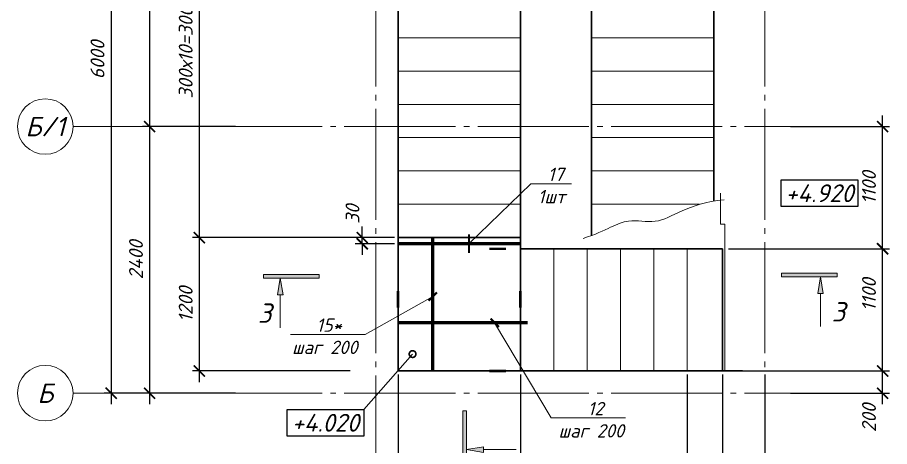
# Model space of a CAD drawing. Header units: millimetres. Extents: x -79646 to 95064, y -231229 to -58107.
# Drawn here: x 20936 to 28782, y -226499 to -222637 of the extents above; entities that cross this region are included whole.
import ezdxf
from ezdxf import colors
from ezdxf.entities.mleader import LeaderData, LeaderLine
from ezdxf.enums import TextEntityAlignment as Align
from ezdxf.math import Vec2, Vec3

# ---------------------------------------------------------------- set-up
doc = ezdxf.new("R2010")
doc.units = ezdxf.units.MM
doc.header["$PDMODE"] = 3
doc.linetypes.add('GOST2.303 5', pattern=[24, 20, -1.5, 1, -1.5])
doc.linetypes.add('HIDDEN', pattern=[0.375, 0.25, -0.125])
doc.layers.get('0').update_dxf_attribs({"lineweight": 5})
doc.layers.get('Defpoints').update_dxf_attribs({"lineweight": 0})
for name, color, linetype, lineweight in [('!!!Металл', 7, 'Continuous', 15), ('#Dimensions', 7, 'Continuous', 9), ('#Арматура', 152, 'Continuous', 30), ('#Бетон вид', 22, 'Continuous', 18), ('#Бетон разрез', 22, 'Continuous', 30), ('#Выноски', 7, 'Continuous', 15), ('#Оси', 7, 'Continuous', 9)]:
    doc.layers.add(name, color=color, linetype=linetype, lineweight=lineweight)
doc.layers.add('Текст', color=7, linetype='Continuous')
doc.styles.add('ESKDW', font='eskdw.shx', dxfattribs={"oblique": 15})
doc.styles.add('STEP PR', font='isocpeui.ttf')
doc.dimstyles.new('SPDS', dxfattribs={"dimscale": 50, "dimtxt": 2.5, "dimasz": 2, "dimexe": 1.25, "dimexo": 0.625, "dimtad": 1, "dimdec": 0, "dimrnd": 0.001, "dimtxsty": 'ESKDW', "dimblk": 'ARCHTICK', "dimcen": 2.5, "dimdle": 2, "dimclrd": 256, "dimclre": 256, "dimclrt": 7, "dimadec": 0, "dimazin": 2, "dimtfac": 0.75, "dimtdec": 0, "dimtmove": 1, "dimatfit": 3, "dimfxl": 1, "dimtolj": 1, "dimarcsym": 1})

# ---------------------------------------------------------------- blocks, each defined once
blk = doc.blocks.new('_ArchTick')
at = {"color": 0, "linetype": 'ByBlock', "const_width": 0.15}
blk.add_lwpolyline([(-0.5, -0.5), (0.5, 0.5)], dxfattribs=at)
blk = doc.blocks.new('*D951')
at = {"layer": '#Dimensions', "lineweight": -2, "transparency": 16777216}
for p, q in [((21778.7, -219919.2), (21778.7, -226119.2)), ((22896.2, -220019.2), (21716.2, -220019.2)), ((22896.2, -226019.2), (21716.2, -226019.2))]:
    blk.add_line(p, q, dxfattribs=at)
at = {"layer": 'Defpoints', "color": 0, "lineweight": 0, "transparency": 16777216}
for p in [(22927.4, -220019.2), (21778.7, -226019.2), (22927.4, -226019.2)]:
    blk.add_point(p, dxfattribs=at)
at = {"layer": '#Dimensions', "lineweight": -2, "transparency": 16777216, "xscale": 100, "yscale": 100, "zscale": 100}
for p, rotation in [((21778.7, -220019.2), 90), ((21778.7, -226019.2), 270)]:
    blk.add_blockref('_ArchTick', p, dxfattribs=dict(at, rotation=rotation))
at = {"layer": '#Dimensions', "transparency": 16777216, "insert": (21656.2, -223019.2), "char_height": 125, "attachment_point": 5, "rotation": 90, "style": 'STEP PR'}
blk.add_mtext('\\A1;6000', dxfattribs=at)
blk = doc.blocks.new('*D952')
at = {"layer": '#Dimensions', "lineweight": -2, "transparency": 16777216}
for p, q in [((22124.8, -219919.2), (22124.8, -223719.2)), ((22896.2, -220019.2), (22062.3, -220019.2)), ((22896.2, -223619.2), (22062.3, -223619.2))]:
    blk.add_line(p, q, dxfattribs=at)
at = {"layer": 'Defpoints', "color": 0, "lineweight": 0, "transparency": 16777216}
for p in [(22927.4, -220019.2), (22124.8, -223619.2), (22927.4, -223619.2)]:
    blk.add_point(p, dxfattribs=at)
at = {"layer": '#Dimensions', "lineweight": -2, "transparency": 16777216, "xscale": 100, "yscale": 100, "zscale": 100}
for p, rotation in [((22124.8, -220019.2), 90), ((22124.8, -223619.2), 270)]:
    blk.add_blockref('_ArchTick', p, dxfattribs=dict(at, rotation=rotation))
at = {"layer": '#Dimensions', "transparency": 16777216, "insert": (22002.3, -221819.2), "char_height": 125, "attachment_point": 5, "rotation": 90, "style": 'STEP PR'}
blk.add_mtext('\\A1;3600', dxfattribs=at)
blk = doc.blocks.new('*D962')
at = {"layer": '#Dimensions', "lineweight": -2, "transparency": 16777216}
for p, q in [((22124.8, -223519.2), (22124.8, -226119.2)), ((22563.3, -223619.2), (22062.3, -223619.2)), ((22896.2, -226019.2), (22062.3, -226019.2))]:
    blk.add_line(p, q, dxfattribs=at)
at = {"layer": 'Defpoints', "color": 0, "lineweight": 0, "transparency": 16777216}
for p in [(22594.5, -223619.2), (22124.8, -226019.2), (22927.4, -226019.2)]:
    blk.add_point(p, dxfattribs=at)
at = {"layer": '#Dimensions', "lineweight": -2, "transparency": 16777216, "xscale": 100, "yscale": 100, "zscale": 100}
for p, rotation in [((22124.8, -223619.2), 90), ((22124.8, -226019.2), 270)]:
    blk.add_blockref('_ArchTick', p, dxfattribs=dict(at, rotation=rotation))
at = {"layer": '#Dimensions', "transparency": 16777216, "insert": (22002.3, -224819.2), "char_height": 125, "attachment_point": 5, "rotation": 90, "style": 'STEP PR'}
blk.add_mtext('\\A1;2400', dxfattribs=at)
blk = doc.blocks.new('*D953')
at = {"layer": '#Dimensions', "lineweight": -2, "transparency": 16777216}
for p, q in [((28719.9, -224819.2), (28719.9, -223519.2)), ((27891.7, -223619.2), (28782.4, -223619.2)), ((27331.9, -224719.2), (28782.4, -224719.2))]:
    blk.add_line(p, q, dxfattribs=at)
at = {"layer": 'Defpoints', "color": 0, "lineweight": 0, "transparency": 16777216}
for p in [(27860.5, -223619.2), (28719.9, -223619.2), (27300.7, -224719.2)]:
    blk.add_point(p, dxfattribs=at)
at = {"layer": '#Dimensions', "lineweight": -2, "transparency": 16777216, "xscale": 100, "yscale": 100, "zscale": 100}
for p, rotation in [((28719.9, -223619.2), 90), ((28719.9, -224719.2), 270)]:
    blk.add_blockref('_ArchTick', p, dxfattribs=dict(at, rotation=rotation))
at = {"layer": '#Dimensions', "transparency": 16777216, "insert": (28597.4, -224169.2), "char_height": 125, "attachment_point": 5, "rotation": 90, "style": 'STEP PR'}
blk.add_mtext('\\A1;1100', dxfattribs=at)
blk = doc.blocks.new('*D954')
at = {"layer": '#Dimensions', "lineweight": -2, "transparency": 16777216}
for p, q in [((28719.9, -225919.2), (28719.9, -224619.2)), ((27331.9, -224719.2), (28782.4, -224719.2)), ((27331.9, -225819.2), (28782.4, -225819.2))]:
    blk.add_line(p, q, dxfattribs=at)
at = {"layer": 'Defpoints', "color": 0, "lineweight": 0, "transparency": 16777216}
for p in [(27300.7, -224719.2), (28719.9, -224719.2), (27300.7, -225819.2)]:
    blk.add_point(p, dxfattribs=at)
at = {"layer": '#Dimensions', "lineweight": -2, "transparency": 16777216, "xscale": 100, "yscale": 100, "zscale": 100}
for p, rotation in [((28719.9, -224719.2), 90), ((28719.9, -225819.2), 270)]:
    blk.add_blockref('_ArchTick', p, dxfattribs=dict(at, rotation=rotation))
at = {"layer": '#Dimensions', "transparency": 16777216, "insert": (28597.4, -225132.8), "char_height": 125, "attachment_point": 5, "rotation": 90, "style": 'STEP PR'}
blk.add_mtext('\\A1;1100', dxfattribs=at)
blk = doc.blocks.new('*D955')
at = {"layer": '#Dimensions', "lineweight": -2, "transparency": 16777216}
for p, q in [((28719.9, -226119.2), (28719.9, -225719.2)), ((27331.9, -225819.2), (28782.4, -225819.2)), ((27891.7, -226019.2), (28782.4, -226019.2))]:
    blk.add_line(p, q, dxfattribs=at)
at = {"layer": 'Defpoints', "color": 0, "lineweight": 0, "transparency": 16777216}
for p in [(27300.7, -225819.2), (28719.9, -225819.2), (27860.5, -226019.2)]:
    blk.add_point(p, dxfattribs=at)
at = {"layer": '#Dimensions', "lineweight": -2, "transparency": 16777216, "xscale": 100, "yscale": 100, "zscale": 100}
for p, rotation in [((28719.9, -225819.2), 90), ((28719.9, -226019.2), 270)]:
    blk.add_blockref('_ArchTick', p, dxfattribs=dict(at, rotation=rotation))
at = {"layer": '#Dimensions', "transparency": 16777216, "insert": (28597.4, -226241.4), "char_height": 125, "attachment_point": 5, "rotation": 90, "style": 'STEP PR'}
blk.add_mtext('\\A1;200', dxfattribs=at)
blk = doc.blocks.new('*D964')
at = {"layer": '#Dimensions', "lineweight": -2, "transparency": 16777216}
for p, q in [((22572, -221519.2), (22572, -224719.2)), ((24329.2, -221619.2), (22509.5, -221619.2)), ((24329.2, -224619.2), (22509.5, -224619.2))]:
    blk.add_line(p, q, dxfattribs=at)
at = {"layer": 'Defpoints', "color": 0, "lineweight": 0, "transparency": 16777216}
for p in [(24360.5, -221619.2), (22572, -224619.2), (24360.5, -224619.2)]:
    blk.add_point(p, dxfattribs=at)
at = {"layer": '#Dimensions', "lineweight": -2, "transparency": 16777216, "xscale": 100, "yscale": 100, "zscale": 100}
for p, rotation in [((22572, -221619.2), 90), ((22572, -224619.2), 270)]:
    blk.add_blockref('_ArchTick', p, dxfattribs=dict(at, rotation=rotation))
at = {"layer": '#Dimensions', "transparency": 16777216, "insert": (22449.5, -222913.4), "char_height": 125, "attachment_point": 5, "rotation": 90, "style": 'STEP PR'}
blk.add_mtext('\\A1;300х10=3000', dxfattribs=at)
blk = doc.blocks.new('*D965')
at = {"layer": '#Dimensions', "lineweight": -2, "transparency": 16777216}
for p, q in [((22572, -224519.2), (22572, -225919.2)), ((24329.2, -224619.2), (22509.5, -224619.2)), ((23929.2, -225819.2), (22509.5, -225819.2))]:
    blk.add_line(p, q, dxfattribs=at)
at = {"layer": 'Defpoints', "color": 0, "lineweight": 0, "transparency": 16777216}
for p in [(24360.5, -224619.2), (22572, -225819.2), (23960.5, -225819.2)]:
    blk.add_point(p, dxfattribs=at)
at = {"layer": '#Dimensions', "lineweight": -2, "transparency": 16777216, "xscale": 100, "yscale": 100, "zscale": 100}
for p, rotation in [((22572, -224619.2), 90), ((22572, -225819.2), 270)]:
    blk.add_blockref('_ArchTick', p, dxfattribs=dict(at, rotation=rotation))
at = {"layer": '#Dimensions', "transparency": 16777216, "insert": (22449.5, -225219.2), "char_height": 125, "attachment_point": 5, "rotation": 90, "style": 'STEP PR'}
blk.add_mtext('\\A1;1200', dxfattribs=at)
blk = doc.blocks.new('*D968')
at = {"layer": '#Dimensions', "lineweight": -2, "transparency": 16777216}
for p, q in [((24360.5, -225850.4), (24360.5, -227227.7)), ((25460.5, -225850.4), (25460.5, -227227.7)), ((24260.5, -227165.2), (25560.5, -227165.2))]:
    blk.add_line(p, q, dxfattribs=at)
at = {"layer": 'Defpoints', "color": 0, "lineweight": 0, "transparency": 16777216}
for p in [(24360.5, -225819.2), (25460.5, -225819.2), (25460.5, -227165.2)]:
    blk.add_point(p, dxfattribs=at)
at = {"layer": '#Dimensions', "lineweight": -2, "transparency": 16777216, "xscale": 100, "yscale": 100, "zscale": 100, "rotation": 180}
blk.add_blockref('_ArchTick', (24360.5, -227165.2), dxfattribs=at)
at = {"layer": '#Dimensions', "lineweight": -2, "transparency": 16777216, "xscale": 100, "yscale": 100, "zscale": 100}
blk.add_blockref('_ArchTick', (25460.5, -227165.2), dxfattribs=at)
at = {"layer": '#Dimensions', "transparency": 16777216, "insert": (24910.5, -227042.7), "char_height": 125, "attachment_point": 5, "style": 'STEP PR'}
blk.add_mtext('\\A1;1100', dxfattribs=at)
blk = doc.blocks.new('*D969')
at = {"layer": '#Dimensions', "lineweight": -2, "transparency": 16777216}
for p, q in [((25460.5, -225850.4), (25460.5, -227227.7)), ((26960.5, -225850.4), (26960.5, -227227.7)), ((25360.5, -227165.2), (27060.5, -227165.2))]:
    blk.add_line(p, q, dxfattribs=at)
at = {"layer": 'Defpoints', "color": 0, "lineweight": 0, "transparency": 16777216}
for p in [(25460.5, -225819.2), (26960.5, -225819.2), (26960.5, -227165.2)]:
    blk.add_point(p, dxfattribs=at)
at = {"layer": '#Dimensions', "lineweight": -2, "transparency": 16777216, "xscale": 100, "yscale": 100, "zscale": 100, "rotation": 180}
blk.add_blockref('_ArchTick', (25460.5, -227165.2), dxfattribs=at)
at = {"layer": '#Dimensions', "lineweight": -2, "transparency": 16777216, "xscale": 100, "yscale": 100, "zscale": 100}
blk.add_blockref('_ArchTick', (26960.5, -227165.2), dxfattribs=at)
at = {"layer": '#Dimensions', "transparency": 16777216, "insert": (26210.5, -227042.7), "char_height": 125, "attachment_point": 5, "style": 'STEP PR'}
blk.add_mtext('\\A1;5х300=1500', dxfattribs=at)
blk = doc.blocks.new('*D970')
at = {"layer": '#Dimensions', "lineweight": -2, "transparency": 16777216}
for p, q in [((26960.5, -225850.4), (26960.5, -227227.7)), ((27280.7, -225850.4), (27280.7, -227227.7)), ((26860.5, -227165.2), (27380.7, -227165.2))]:
    blk.add_line(p, q, dxfattribs=at)
at = {"layer": 'Defpoints', "color": 0, "lineweight": 0, "transparency": 16777216}
for p in [(26960.5, -225819.2), (27280.7, -225819.2), (27280.7, -227165.2)]:
    blk.add_point(p, dxfattribs=at)
at = {"layer": '#Dimensions', "lineweight": -2, "transparency": 16777216, "xscale": 100, "yscale": 100, "zscale": 100, "rotation": 180}
blk.add_blockref('_ArchTick', (26960.5, -227165.2), dxfattribs=at)
at = {"layer": '#Dimensions', "lineweight": -2, "transparency": 16777216, "xscale": 100, "yscale": 100, "zscale": 100}
blk.add_blockref('_ArchTick', (27280.7, -227165.2), dxfattribs=at)
at = {"layer": '#Dimensions', "transparency": 16777216, "insert": (27130.6, -227042.7), "char_height": 125, "attachment_point": 5, "style": 'STEP PR'}
blk.add_mtext('\\A1;320', dxfattribs=at)
blk = doc.blocks.new('*D961')
at = {"layer": '#Dimensions', "lineweight": -2, "transparency": 16777216}
for p, q in [((27280.7, -225850.4), (27280.7, -227227.7)), ((27660.5, -225850.4), (27660.5, -227227.7)), ((27180.7, -227165.2), (27760.5, -227165.2))]:
    blk.add_line(p, q, dxfattribs=at)
at = {"layer": 'Defpoints', "color": 0, "lineweight": 0, "transparency": 16777216}
for p in [(27280.7, -225819.2), (27660.5, -225819.2), (27660.5, -227165.2)]:
    blk.add_point(p, dxfattribs=at)
at = {"layer": '#Dimensions', "lineweight": -2, "transparency": 16777216, "xscale": 100, "yscale": 100, "zscale": 100, "rotation": 180}
blk.add_blockref('_ArchTick', (27280.7, -227165.2), dxfattribs=at)
at = {"layer": '#Dimensions', "lineweight": -2, "transparency": 16777216, "xscale": 100, "yscale": 100, "zscale": 100}
blk.add_blockref('_ArchTick', (27660.5, -227165.2), dxfattribs=at)
at = {"layer": '#Dimensions', "transparency": 16777216, "insert": (27480.6, -227042.7), "char_height": 125, "attachment_point": 5, "style": 'STEP PR'}
blk.add_mtext('\\A1;380', dxfattribs=at)
blk = doc.blocks.new('_DotSmall')
at = {"color": 0, "linetype": 'ByBlock', "const_width": 0.5}
blk.add_lwpolyline([(-0.0625, 0, 1), (0.0625, 0, 1)], format="xyb", close=True, dxfattribs=at)
blk = doc.blocks.new('_None')
blk = doc.blocks.new('*U918')
at = {"const_width": 0.385}
blk.add_lwpolyline([(-0.76, -0.76), (0.76, 0.76)], dxfattribs=at)
blk = doc.blocks.new('*U944')
blk.add_lwpolyline([(16.01, 0, 0, 0, 0), (16.01, 0, 0, 0, 0), (19.52, 0, 0, 1.2, 0), (15.52, 0, 0, 0, 0), (1.52, 0, 1.2, 0, 0), (-2.48, 0, 0, 0, 0), (3.45, 0, 0, 0, 0)], format="xyseb")
at = {"color": 1, "ltscale": 100, "const_width": 0.45}
for points in [[(-2.48, 0), (-2.48, -2), (-2.48, 1)], [(19.52, 0), (19.52, -2), (19.52, 1)]]:
    blk.add_lwpolyline(points, dxfattribs=at)
blk.add_blockref('*U918', (3.76, 0))
blk = doc.blocks.new('*U973')
blk.add_lwpolyline([(4.81, 0, 0, 0, 0), (4.81, 0, 0, 0, 0), (8.32, 0, 0, 1.2, 0), (4.32, 0, 0, 0, 0), (-9.68, 0, 1.2, 0, 0), (-13.68, 0, 0, 0, 0), (-7.75, 0, 0, 0, 0)], format="xyseb")
at = {"color": 1, "ltscale": 100, "const_width": 0.45}
for points in [[(-13.68, 0), (-13.68, -2), (-13.68, 1)], [(8.32, 0), (8.32, -2), (8.32, 1)]]:
    blk.add_lwpolyline(points, dxfattribs=at)
blk.add_blockref('*U918', (-4.99, 0))
blk = doc.blocks.new('*U22')
at = {"linetype": 'ByBlock', "ltscale": 100}
h = blk.add_hatch(color=256, dxfattribs=at)
h.dxf.hatch_style = 1
h.paths.add_polyline_path([(35, 0), (-35, 0), (-35, -1000), (35, -1000)])
h = blk.add_hatch(color=256, dxfattribs=at)
h.dxf.hatch_style = 1
h.paths.add_polyline_path([(335, -750), (335, -700), (335, -650), (35, -700)])
for p, q in [((35, 0), (-35, 0)), ((-35, 0), (-35, -1000)), ((35, -1000), (35, 0)), ((35, -700), (335, -650)), ((35, -700), (335, -750)), ((335, -650), (335, -700)), ((335, -750), (335, -700)), ((-35, -1000), (35, -1000))]:
    blk.add_line(p, q, dxfattribs=at)
at = {"linetype": 'ByBlock', "ltscale": 100, "extrusion": (0, -1, 0), "elevation": 700}
blk.add_lwpolyline([(925, 0), (335, 0)], dxfattribs=at)
at = {"ltscale": 100, "style": 'STEP PR'}
blk.add_attdef('Nv', text='', height=350, dxfattribs=at).set_placement((781, -1140), align=Align.RIGHT)
blk = doc.blocks.new('*U216')
at = {"ltscale": 100}
h = blk.add_hatch(color=256, dxfattribs=at)
h.dxf.hatch_style = 1
h.paths.add_polyline_path([(-335, 770), (-335, 700), (665, 700), (665, 770)])
h = blk.add_hatch(color=256, dxfattribs=at)
h.dxf.hatch_style = 1
h.paths.add_polyline_path([(-85, 400), (-35, 400), (15, 400), (-35, 700)])
at = {"linetype": 'Continuous', "ltscale": 100}
for p, q in [((-335, 770), (-335, 700)), ((665, 770), (-335, 770)), ((-335, 700), (665, 700)), ((-35, 700), (-85, 400)), ((-35, 700), (15, 400)), ((-85, 400), (-35, 400)), ((15, 400), (-35, 400))]:
    blk.add_line(p, q, dxfattribs=at)
blk.add_lwpolyline([(665, 770), (665, 700)], dxfattribs=at)
at = {"linetype": 'Continuous', "ltscale": 100, "extrusion": (-1, 1e-16, 0), "elevation": 35}
blk.add_lwpolyline([(190, 0), (-400, 0)], dxfattribs=at)
at = {"ltscale": 100, "style": 'STEP PR'}
blk.add_attdef('Nh', text='', height=350, dxfattribs=at).set_placement((-192, -102), align=Align.RIGHT)
blk = doc.blocks.new('*U58')
at = {"ltscale": 100}
h = blk.add_hatch(color=256, dxfattribs=at)
h.dxf.hatch_style = 1
h.paths.add_polyline_path([(665, 770), (665, 700), (1665, 700), (1665, 770)])
h = blk.add_hatch(color=256, dxfattribs=at)
h.dxf.hatch_style = 1
h.paths.add_polyline_path([(1415, 400), (1365, 400), (1315, 400), (1365, 700)])
at = {"linetype": 'Continuous', "ltscale": 100}
for p, q in [((665, 770), (1665, 770)), ((1665, 700), (665, 700)), ((1365, 700), (1315, 400)), ((1365, 700), (1415, 400)), ((1665, 770), (1665, 700)), ((1315, 400), (1365, 400)), ((1415, 400), (1365, 400))]:
    blk.add_line(p, q, dxfattribs=at)
blk.add_lwpolyline([(665, 770), (665, 700)], dxfattribs=at)
at = {"linetype": 'Continuous', "ltscale": 100, "extrusion": (1, 1e-16, 0), "elevation": 1365}
blk.add_lwpolyline([(-190, 0), (400, 0)], dxfattribs=at)
at = {"ltscale": 100, "style": 'STEP PR'}
blk.add_attdef('Nh', text='', height=350, dxfattribs=at).set_placement((1799, -102), align=Align.RIGHT)
blk = doc.blocks.new('*D1154')
at = {"layer": '#Dimensions', "lineweight": -2, "transparency": 16777216}
for p, q in [((24037.7, -224619.2), (24037.7, -224519.2)), ((24329.2, -224619.2), (23975.2, -224619.2)), ((24037.7, -224673.7), (24037.7, -224619.2)), ((24329.2, -224673.7), (23975.2, -224673.7)), ((24037.7, -224673.7), (24037.7, -224773.7))]:
    blk.add_line(p, q, dxfattribs=at)
at = {"layer": 'Defpoints', "color": 0, "lineweight": 0, "transparency": 16777216}
for p in [(24037.7, -224619.2), (24360.5, -224619.2), (24360.5, -224673.7)]:
    blk.add_point(p, dxfattribs=at)
at = {"layer": '#Dimensions', "lineweight": -2, "transparency": 16777216, "xscale": 100, "yscale": 100, "zscale": 100}
for p, rotation in [((24037.7, -224619.2), 270), ((24037.7, -224673.7), 90)]:
    blk.add_blockref('_ArchTick', p, dxfattribs=dict(at, rotation=rotation))
at = {"layer": '#Dimensions', "transparency": 16777216, "insert": (23950.7, -224407.7), "char_height": 125, "attachment_point": 5, "rotation": 90, "style": 'STEP PR'}
blk.add_mtext('\\A1;30', dxfattribs=at)

msp = doc.modelspace()

# ---------------------------------------------------------------- linework, layer by layer
at = {"layer": '!!!Металл', "linetype": 'HIDDEN', "lineweight": 9, "ltscale": 1000}
for points in [[(27300.65818, -224845.33576), (27300.65818, -224909.33576)], [(27300.65818, -225569.17169), (27300.65818, -225633.17169)]]:
    msp.add_lwpolyline(points, dxfattribs=at)
at = {"layer": '#Арматура', "const_width": 30}
for points in [[(24672.15368, -224619.17169), (24672.15368, -225819.17169)], [(24360.4941, -224673.71579), (25460.4941, -224673.71579)], [(24360.4941, -225384.67936), (25525.66431, -225384.67936)]]:
    msp.add_lwpolyline(points, dxfattribs=at)
at = {"layer": '#Бетон вид'}
for points in [[(24360.4941, -220219.17169), (24360.4941, -225819.17169)], [(24360.4941, -222819.17169), (25460.4941, -222819.17169)], [(26100.44141, -222819.17169), (27200.4941, -222819.17169)], [(24360.4941, -223119.17169), (25460.54679, -223119.17169)], [(26100.44141, -223119.17169), (27200.4941, -223119.17169)], [(24360.4941, -223419.17169), (25460.54679, -223419.17169)], [(26100.44141, -223419.17169), (27200.4941, -223419.17169)], [(24360.4941, -223719.17169), (25460.54679, -223719.17169)], [(26100.44141, -223719.17169), (27200.4941, -223719.17169)], [(24360.4941, -224019.17169), (25460.54679, -224019.17169)], [(26100.44141, -224019.17169), (27200.4941, -224019.17169)], [(27260.4941, -224499.17169), (27260.4941, -224219.17169)], [(24360.44141, -224319.17169), (25460.4941, -224319.17169)], [(26100.38872, -224319.17169), (27073.43925, -224319.17169)], [(27260.4941, -224499.17169), (27300.65818, -224499.17169), (27300.65818, -225819.17169)], [(25460.4941, -224639.17169), (25460.4941, -225819.17169)], [(27300.65818, -224639.17169), (27300.65818, -225819.17169)], [(25760.4941, -224719.17169), (25760.4941, -225819.17169)], [(26060.4941, -224719.17169), (26060.4941, -225819.17169)], [(26360.4941, -224719.17169), (26360.4941, -225819.17169)], [(26660.4941, -224719.17169), (26660.4941, -225819.17169)], [(26960.4941, -224719.17169), (26960.4941, -225819.17169)]]:
    msp.add_lwpolyline(points, dxfattribs=at)
at = {"layer": '#Бетон разрез'}
for points in [[(24360.4941, -225819.17169), (24360.4941, -220519.17169), (27200.4941, -220519.17169), (27200.4941, -224290.14344)], [(26100.4941, -224600.20645), (26100.4941, -221619.17169), (25460.4941, -221619.17169), (25460.4941, -225819.17169)], [(25460.4941, -221619.17169), (25460.4941, -225819.17169)], [(24360.4941, -224619.17169), (25460.54679, -224619.17169)], [(25460.4941, -224719.17169), (27280.65818, -224719.17169)], [(27280.65818, -224719.17169), (27280.65818, -225819.17169)], [(24360.4941, -225819.17169), (27460.4941, -225819.17169)]]:
    msp.add_lwpolyline(points, dxfattribs=at)
at = {"layer": '#Оси', "linetype": 'GOST2.303 5', "ltscale": 50}
for points in [[(24160.4941, -228059.09656), (24160.4941, -219962.11503)], [(27660.4941, -228059.09656), (27660.4941, -219962.11503)], [(28476.50354, -223619.17169), (21685.64019, -223619.17169), (21435.64019, -223619.17169)], [(28476.50354, -226019.17169), (21685.64019, -226019.17169), (21435.64019, -226019.17169)]]:
    msp.add_lwpolyline(points, dxfattribs=at)
at = {"layer": '#Оси', "linetype": 'Continuous', "ltscale": 50}
for centre in [(21185.64019, -223619.17169), (21185.64019, -226019.17169)]:
    msp.add_circle(centre, 250, dxfattribs=at)
msp.add_open_spline([(26026.87465, -224626.34536), (26243.50004, -224554.46022), (26396.88239, -224428.75686), (26755.00668, -224526.51308), (26960.97976, -224307.17592), (27294.63453, -224278.31737)], degree=3, knots=[0, 0, 0, 0, 322.3698658637, 563.7183855211, 1020.6278825462, 1020.6278825462, 1020.6278825462, 1020.6278825462])
at = {"layer": 'Текст'}
for points in [[(27807.77566, -224099.38861), (28496.50294, -224099.38861), (28496.50294, -224339.38861), (27807.77566, -224339.38861), (27807.77566, -224099.38861)], [(23362.79398, -226165.16064), (24051.52125, -226165.16064), (24051.52125, -226405.16064), (23362.79398, -226405.16064), (23362.79398, -226165.16064)]]:
    msp.add_lwpolyline(points, dxfattribs=at)

# ---------------------------------------------------------------- block references
at = {"layer": '#Dimensions', "xscale": 50, "yscale": 50, "zscale": 50, "rotation": 90}
msp.add_blockref('*U973', (25230.79201, -225135.31173), dxfattribs=at)
at = {"layer": '#Dimensions', "xscale": 50, "yscale": 50, "zscale": 50}
msp.add_blockref('*U944', (24484.30141, -225149.07772), dxfattribs=at)
at = {"xscale": 0.5, "yscale": 0.5, "zscale": 0.5}
msp.add_blockref('*U216', (23318.35842, -225334.85032), dxfattribs=at).add_auto_attribs({'Nh': '3'})
ref = msp.add_blockref('*U58', (27478.45343, -225323.24537), dxfattribs=dict(xscale=0.5, yscale=0.5, zscale=0.5))
ref.add_attrib('Nh', '3', dxfattribs={"ltscale": 100, "height": 175, "style": 'STEP PR'}).set_placement((28384.16506, -225374.16244), align=Align.RIGHT)
ref = msp.add_blockref('*U22', (24959.94508, -226177.30737), dxfattribs=dict(xscale=0.5, yscale=0.5, zscale=0.5))
ref.add_attrib('Nv', '2', dxfattribs={"ltscale": 100, "height": 175, "style": 'STEP PR'}).set_placement((25328.25558, -226747.31406), align=Align.RIGHT)

# ---------------------------------------------------------------- texts
at = {"layer": '#Оси', "linetype": 'Continuous', "ltscale": 50, "style": 'STEP PR'}
for s, p in [('Б/1', (21185.64019, -223619.17169)), ('Б', (21185.64019, -226019.17169))]:
    msp.add_text(s, height=175, dxfattribs=at).set_placement(p, align=Align.MIDDLE_CENTER)
at = {"layer": 'Текст', "style": 'STEP PR'}
for s, p in [('+4.920', (28152.1393, -224219.38861)), ('+4.020', (23707.15761, -226285.16064))]:
    msp.add_text(s, height=160, dxfattribs=at).set_placement(p, align=Align.MIDDLE_CENTER)

# ---------------------------------------------------------------- dimensions: what is measured, and where the dimension line sits
at = {"layer": '#Dimensions'}
for base, p1, p2, picture, middle in [((21778.71785, -226019.17169), (22927.41684, -220019.17169), (22927.41684, -226019.17169), '*D951', (21656.21785, -223019.17169)), ((22124.82739, -223619.17169), (22927.41684, -220019.17169), (22927.41684, -223619.17169), '*D952', (22002.32739, -221819.17169)), ((22124.82739, -226019.17169), (22594.52012, -223619.17169), (22927.41684, -226019.17169), '*D962', (22002.32739, -224819.17169)), ((28719.88426, -223619.17169), (27300.65818, -224719.17169), (27860.4941, -223619.17169), '*D953', (28597.38426, -224169.17169)), ((22572.0054, -225819.17169), (24360.4941, -224619.17169), (23960.4941, -225819.17169), '*D965', (22449.5054, -225219.17169))]:
    dim = msp.add_linear_dim(base=base, p1=p1, p2=p2, angle=90, dimstyle='SPDS', override={"dimgap": 1.2, "dimrnd": 5, "dimtxsty": 'STEP PR', "dimblk1": 'ArchTick', "dimblk2": 'ArchTick', "dimsah": 1, "dimclrt": 256}, dxfattribs=at)
    dim.commit()
    dim.dimension.update_dxf_attribs({"geometry": picture, "text_midpoint": middle})
for base, p1, text, picture, middle in [((22572.0054, -224619.17169), (24360.4941, -221619.17169), '300х10=<>', '*D964', (22572.0054, -222913.38076)), ((24037.73388, -224619.17169), (24360.4941, -224673.71579), '30', '*D1154', (24073.16145, -224407.71502))]:
    dim = msp.add_linear_dim(base=base, p1=p1, p2=(24360.4941, -224619.17169), angle=90, text=text, dimstyle='SPDS', override={"dimgap": 1.2, "dimrnd": 5, "dimtxsty": 'STEP PR', "dimblk1": 'ArchTick', "dimblk2": 'ArchTick', "dimsah": 1, "dimclrt": 256}, dxfattribs=at)
    dim.commit()
    dim.dimension.update_dxf_attribs({"geometry": picture, "text_midpoint": middle, "dimtype": 160})
for base, p1, p2, picture, middle in [((28719.88426, -224719.17169), (27300.65818, -225819.17169), (27300.65818, -224719.17169), '*D954', (28719.88426, -225132.83099)), ((28719.88426, -225819.17169), (27860.4941, -226019.17169), (27300.65818, -225819.17169), '*D955', (28719.88426, -226241.4254))]:
    dim = msp.add_linear_dim(base=base, p1=p1, p2=p2, angle=90, dimstyle='SPDS', override={"dimgap": 1.2, "dimrnd": 5, "dimtxsty": 'STEP PR', "dimblk1": 'ArchTick', "dimblk2": 'ArchTick', "dimsah": 1, "dimclrt": 256}, dxfattribs=at)
    dim.commit()
    dim.dimension.update_dxf_attribs({"geometry": picture, "text_midpoint": middle, "dimtype": 160})
dim = msp.add_linear_dim(base=(25460.4941, -227165.19929), p1=(24360.4941, -225819.17169), p2=(25460.4941, -225819.17169), dimstyle='SPDS', override={"dimgap": 1.2, "dimrnd": 5, "dimtxsty": 'STEP PR', "dimblk1": 'ArchTick', "dimblk2": 'ArchTick', "dimsah": 1, "dimclrt": 256}, dxfattribs=at)
dim.commit()
dim.dimension.update_dxf_attribs({"geometry": '*D968', "text_midpoint": (24910.4941, -227042.69929)})
dim = msp.add_linear_dim(base=(26960.4941, -227165.19929), p1=(25460.4941, -225819.17169), p2=(26960.4941, -225819.17169), text='5х300=<>', dimstyle='SPDS', override={"dimgap": 1.2, "dimrnd": 5, "dimtxsty": 'STEP PR', "dimblk1": 'ArchTick', "dimblk2": 'ArchTick', "dimsah": 1, "dimclrt": 256}, dxfattribs=at)
dim.commit()
dim.dimension.update_dxf_attribs({"geometry": '*D969', "text_midpoint": (26210.4941, -227042.69929)})
for base, p1, p2, picture, middle in [((27280.65818, -227165.19929), (26960.4941, -225819.17169), (27280.65818, -225819.17169), '*D970', (27130.57614, -227165.19929)), ((27660.4941, -227165.19929), (27280.65818, -225819.17169), (27660.4941, -225819.17169), '*D961', (27480.57614, -227165.19929))]:
    dim = msp.add_linear_dim(base=base, p1=p1, p2=p2, dimstyle='SPDS', override={"dimgap": 1.2, "dimrnd": 5, "dimtxsty": 'STEP PR', "dimblk1": 'ArchTick', "dimblk2": 'ArchTick', "dimsah": 1, "dimclrt": 256}, dxfattribs=at)
    dim.commit()
    dim.dimension.update_dxf_attribs({"geometry": picture, "text_midpoint": middle, "dimtype": 160})

# ---------------------------------------------------------------- leaders
at = {"layer": '#Выноски'}
ml = msp.add_multileader_mtext('Standard', dxfattribs=at)
ml.set_content('\\A1; 17\\P1шт', color=256, style='STEP PR')
ml.set_leader_properties(color=256, linetype='ByLayer', lineweight=-1)
ml.set_arrow_properties(name='ARCHTICK')
ml.build(insert=Vec2(0, 0))
ml.multileader.update_dxf_attribs({"text_left_attachment_type": 6, "text_right_attachment_type": 6, "dogleg_length": 0, "arrow_head_size": 120, "scale": 0.4})
ctx = ml.context
ctx.base_point, ctx.scale, ctx.char_height, ctx.arrow_head_size, ctx.landing_gap_size, ctx.plane_origin = Vec3(25555.25514, -224133.67285), 0.4, 120, 120, 50, Vec3(25441.35981, -225540.54628)
ctx.left_attachment, ctx.right_attachment, ctx.text_align_type = 6, 6, 1
notes = []
notes.append((ctx, [(0, (1, 1, 0), (25555.25514, -224133.67285), (1, 0), 0, [(1, [(24998.44244, -224673.71579)], 0, [])])]))
ctx.mtext.insert, ctx.mtext.alignment, ctx.mtext.flow_direction = Vec3(25740.98241, -223989.67285), 2, 5
ml = msp.add_multileader_mtext('Standard', dxfattribs=at)
ml.set_content('\\A1; 15*\\Pшаг 200', color=256, style='STEP PR')
ml.set_leader_properties(color=256, linetype='ByLayer', lineweight=-1)
ml.set_arrow_properties(name='NONE')
ml.build(insert=Vec2(0, 0))
ml.multileader.update_dxf_attribs({"text_left_attachment_type": 6, "text_right_attachment_type": 6, "dogleg_length": 0, "arrow_head_size": 120, "scale": 0.4})
ctx = ml.context
ctx.base_point, ctx.scale, ctx.char_height, ctx.arrow_head_size, ctx.landing_gap_size, ctx.plane_origin = Vec3(23339.38494, -225490.54025), 0.4, 120, 120, 50, Vec3(26335.50455, -225989.65949)
ctx.left_attachment, ctx.right_attachment, ctx.text_align_type = 6, 6, 1
notes.append((ctx, [(1, (1, 1, 0), (24063.11222, -225490.54025), (-1, 0), 0, [(1, [(24672.15368, -225149.07772)], 0, [])])]))
ctx.mtext.insert, ctx.mtext.rotation, ctx.mtext.alignment, ctx.mtext.flow_direction = Vec3(23701.24858, -225346.54025), 6.2831853072, 2, 5
ml = msp.add_multileader_mtext('Standard', dxfattribs=at)
ml.set_content('\\A1; 12\\Pшаг 200', color=256, style='STEP PR')
ml.set_leader_properties(color=256, linetype='ByLayer', lineweight=-1)
ml.set_arrow_properties(name='NONE')
ml.build(insert=Vec2(0, 0))
ml.multileader.update_dxf_attribs({"text_left_attachment_type": 6, "text_right_attachment_type": 6, "dogleg_length": 0, "arrow_head_size": 120, "scale": 0.4})
ctx = ml.context
ctx.base_point, ctx.scale, ctx.char_height, ctx.arrow_head_size, ctx.landing_gap_size, ctx.plane_origin = Vec3(25737.37838, -226241.95011), 0.4, 120, 120, 50, Vec3(27374.58136, -227485.4312)
ctx.left_attachment, ctx.right_attachment, ctx.text_align_type = 6, 6, 1
notes.append((ctx, [(0, (1, 1, 0), (25737.37838, -226241.95011), (1, 0), 0, [(1, [(25226.96272, -225384.67936)], 0, [])])]))
ctx.mtext.insert, ctx.mtext.rotation, ctx.mtext.alignment, ctx.mtext.flow_direction = Vec3(26099.24201, -226097.95011), 6.2831853072, 2, 5
ml = msp.add_multileader_mtext('Standard', dxfattribs=at)
ml.set_content('\\A1; ', color=256, style='STEP PR')
ml.set_leader_properties(color=256, linetype='ByLayer', lineweight=-1)
ml.set_arrow_properties(name='DOTSMALL')
ml.build(insert=Vec2(0, 0))
ml.multileader.update_dxf_attribs({"text_left_attachment_type": 6, "text_right_attachment_type": 6, "dogleg_length": 0, "arrow_head_size": 120, "scale": 0.4})
ctx = ml.context
ctx.base_point, ctx.scale, ctx.char_height, ctx.arrow_head_size, ctx.landing_gap_size, ctx.plane_origin = Vec3(23876.97579, -226165.16064), 0.4, 120, 120, 50, Vec3(25800.10564, -226423.58512)
ctx.left_attachment, ctx.right_attachment, ctx.text_align_type = 6, 6, 1
notes.append((ctx, [(1, (1, 1, 0), (24051.52125, -226165.16064), (-1, 0), 0, [(1, [(24490.64551, -225666.83418)], 0, [])])]))
ctx.mtext.insert, ctx.mtext.rotation, ctx.mtext.alignment, ctx.mtext.flow_direction = Vec3(23964.24852, -226045.16064), 6.2831853072, 2, 5
for ctx, leaders in notes:
    for number, flags, end, landing, length, lines in leaders:
        leader = LeaderData()
        leader.index, (leader.has_last_leader_line, leader.has_dogleg_vector, leader.attachment_direction) = number, flags
        leader.last_leader_point, leader.dogleg_vector, leader.dogleg_length = Vec3(end), Vec3(landing), length
        for number, points, colour, breaks in lines:
            line = LeaderLine()
            line.index, line.vertices, line.color, line.breaks = number, Vec3.list(points), colors.encode_raw_color(colour), breaks
            leader.lines.append(line)
        ctx.leaders.append(leader)

doc.saveas('drawing.dxf')
